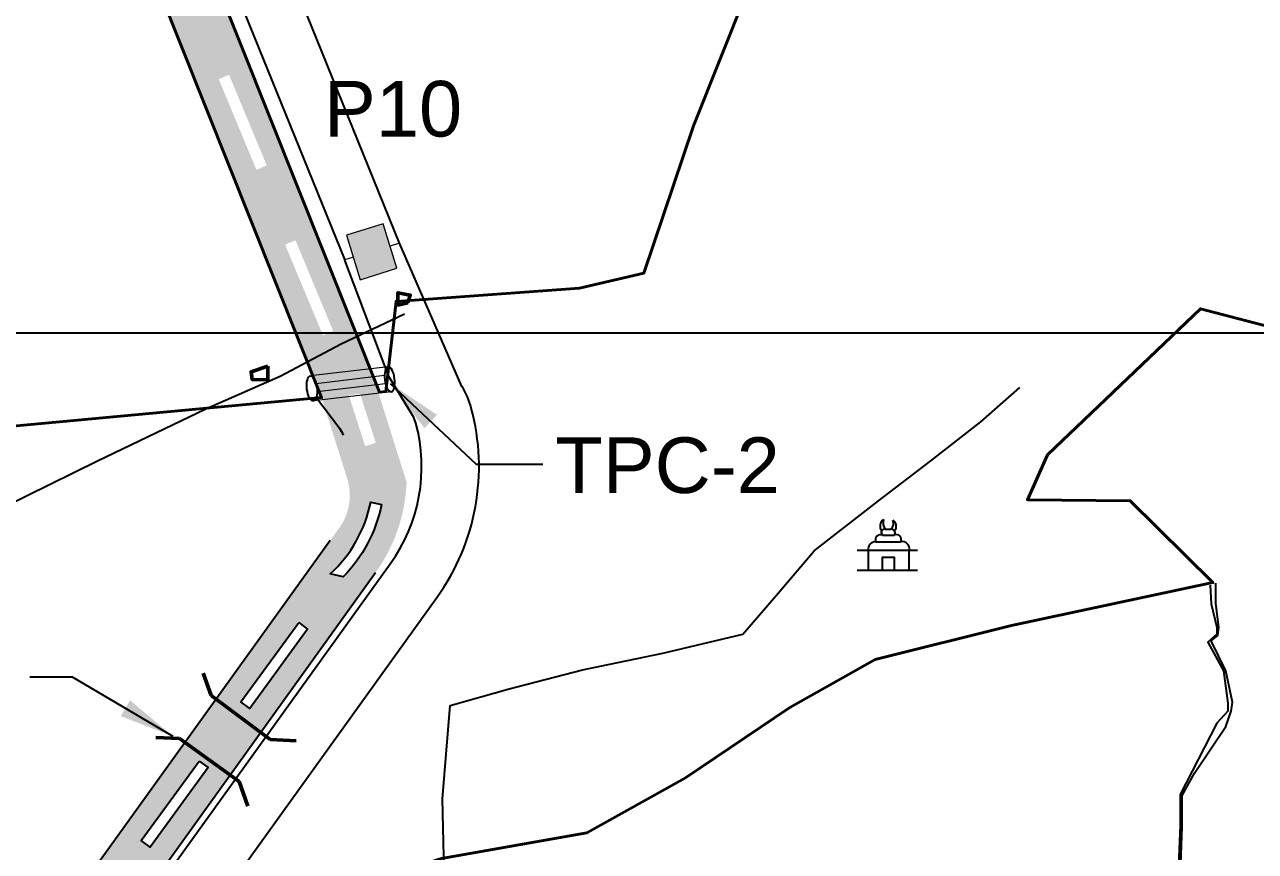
# Model space of a CAD drawing. Header units: metres. Extents: x 201400 to 215600, y 173235 to 1738400.
# Drawn here: x 205655 to 206762, y 1734034 to 1734777 of the extents above; entities that cross this region are included whole.
import ezdxf

# ---------------------------------------------------------------- set-up
doc = ezdxf.new("R2010")
doc.units = ezdxf.units.M
doc.header["$PDMODE"] = 1
doc.header["$PDSIZE"] = -10
for name, color, linetype in [('11 KV POWER LINE', 1, 'Continuous'), ('A-BLDG-FPRT', 7, 'Continuous'), ('GRID LINES', 250, 'Continuous'), ('hid', 7, 'Continuous'), ('name power lines', 1, 'Continuous'), ('Names', 1, 'Continuous'), ('SINGLE CELL CULVERT', 7, 'Continuous'), ('TEMPLE', 1, 'Continuous'), ('TRIPLE PIPE CULVERT', 7, 'Continuous')]:
    doc.layers.add(name, color=color, linetype=linetype)
doc.layers.add('250Acres', color=7, linetype='Continuous', lineweight=25)
doc.layers.add('STREAM', color=7, linetype='Continuous', lineweight=0, true_color=0x3dcfff)
doc.layers.add('WELL', color=7, linetype='Continuous', true_color=0x3dcfff)
doc.styles.get("Standard").update_dxf_attribs({"font": 'arial.ttf', "height": 50})
doc.linetypes.add('ZIGZAG', pattern='A,0.0001,-0.2,[131,ltypeshp.shx,S=0.2,R=0,X=-0.2,Y=0],-0.4,[131,ltypeshp.shx,S=0.2,R=180,X=0.2,Y=0],-0.2', length=0.8001)
doc.dimstyles.get("Standard").update_dxf_attribs({"dimtxt": 50, "dimasz": 0.18, "dimexe": 0.18, "dimexo": 0.0625, "dimgap": 0.09, "dimtad": 0, "dimtih": 1, "dimtoh": 1, "dimdec": 4, "dimzin": 0, "dimdsep": 46, "dimtxsty": 'Standard', "dimcen": 0.09, "dimadec": 0, "dimazin": 0, "dimtfac": 1, "dimtdec": 4, "dimtofl": 0, "dimtmove": 0, "dimatfit": 3, "dimfxl": 1, "dimtolj": 1, "dimtzin": 0, "dimarcsym": 0})

# ---------------------------------------------------------------- blocks, each defined once
blk = doc.blocks.new('TRIPLE PIPE CULVERT')
blk.add_ellipse((-35.2, -6.2), major_axis=(0, 11.3), ratio=0.395738)
at = {"extrusion": (0, 0, -1)}
blk.add_ellipse((35.2, -6.2), major_axis=(0, 11.3), ratio=0.395738, dxfattribs=at)
for p in [(0, -2.4), (0, -9.9)]:
    blk.add_point(p)
at = {"layer": 'name power lines', "color": 0, "linetype": 'Continuous', "lineweight": 9, "ltscale": 190}
for p, q in [((35.2, 5.2), (-35.2, 5.2)), ((31, -2.4), (-31, -2.4)), ((31, -9.9), (-31, -9.9)), ((35.2, -17.5), (-35.2, -17.5))]:
    blk.add_line(p, q, dxfattribs=at)
blk = doc.blocks.new('A$C4C0265E5')
at = {"layer": 'TEMPLE'}
for points in [[(-1.01, 18.49), (1.57, 18.49)], [(-5.2, 12.77), (6, 12.77)], [(-2.22, 15.83), (3.18, 15.83)], [(-13.54, 8.99), (13.54, 8.99)], [(-8.54, 0), (-8.54, 8.99)], [(3.18, 0), (3.18, 5.69), (-2.38, 5.69), (-2.38, 0)], [(9.88, 0), (9.88, 8.99)], [(-13.54, 0), (13.54, 0)]]:
    blk.add_lwpolyline(points, dxfattribs=at)
for centre, radius, start, end in [((0.34, 19.76), 3.64, 124.6908, 216.5002), ((3.12, 21.38), 5.04, 164.1856, 215.059), ((-0.71, 21.1), 3.55, 312.8669, 23.8321), ((0.83, 19.82), 3.21, 317.586, 57.6644), ((-1.19, 16.97), 1.53, 83.0917, 227.9751), ((1.71, 16.75), 1.74, 327.908, 94.5822), ((-5.32, 9.51), 3.26, 87.8436, 189.2012), ((-3.03, 13.64), 2.34, 69.7058, 201.7624), ((4.05, 13.8), 2.21, 332.2896, 113.0629), ((6.68, 9.59), 3.25, 349.376, 102.0043)]:
    blk.add_arc(centre, radius, start, end, dxfattribs=at)
blk = doc.blocks.new('SINGLE CELL CULVERT')
at = {"layer": 'name power lines', "color": 160, "linetype": 'Continuous', "lineweight": 50, "ltscale": 190}
for p, q in [((-44.6, 42.8), (-55.3, 61.3)), ((3.1, 39.5), (16.2, 56.2)), ((-44.6, 42.8), (-48.8, -23.1)), ((3.1, 39.5), (-2, -26.4)), ((-63.2, -41.8), (-48.8, -23.1)), ((9.7, -46.9), (-2, -26.4))]:
    blk.add_line(p, q, dxfattribs=at)
blk = doc.blocks.new('tmt')
at = {"layer": 'Names', "linetype": 'Continuous', "lineweight": 9, "ltscale": 50}
h = blk.add_hatch(color=253, dxfattribs=at)
h.dxf.hatch_style = 1
h.paths.add_polyline_path([(15.1, -17.1), (-22.8, 0.9), (-37.6, -30.2), (0.3, -48.3)])
at = {"layer": 'Names', "color": 253, "linetype": 'Continuous', "lineweight": 9, "ltscale": 50}
for p, q in [((0, 0), (-3.8, -8.1)), ((-18.7, -39.2), (-22.2, -46.6))]:
    blk.add_line(p, q, dxfattribs=at)
blk.add_lwpolyline([(15.1, -17.1), (-22.8, 0.9), (-37.6, -30.2), (0.3, -48.3)], close=True, dxfattribs=at)

msp = doc.modelspace()

# ---------------------------------------------------------------- hatches: boundary and pattern name
h = msp.add_hatch(color=253)
h.dxf.hatch_style = 1
h.paths.add_polyline_path([(205552.5, 1735503.6), (205504.8, 1735488.2), (205922.4, 1734441.8), (205974.3, 1734446.7)])
h.paths.add_polyline_path([(205719.7, 1735029.5), (205753.6, 1734948.1), (205744.4, 1734944.2), (205710.5, 1735025.7)], flags=16)
h.paths.add_polyline_path([(205686.2, 1735092.2), (205652.2, 1735173.7), (205661.5, 1735177.6), (205695.4, 1735096.1)], flags=16)
h.paths.add_polyline_path([(205779.4, 1734880.8), (205813.3, 1734799.3), (205804.1, 1734795.4), (205770.2, 1734876.9)], flags=16)
h.paths.add_polyline_path([(205627.2, 1735241.8), (205593.3, 1735323.3), (205602.5, 1735327.1), (205636.4, 1735245.6)], flags=16)
h.paths.add_polyline_path([(205839.2, 1734732), (205873.1, 1734650.5), (205863.8, 1734646.6), (205829.9, 1734728.1)], flags=16)
h.paths.add_polyline_path([(205565.2, 1735388.3), (205531.3, 1735469.8), (205540.5, 1735473.6), (205574.4, 1735392.2)], flags=16)
h.paths.add_polyline_path([(205898.9, 1734583.2), (205932.8, 1734501.7), (205923.6, 1734497.8), (205889.6, 1734579.3)], flags=16)
h = msp.add_hatch(color=253)
h.dxf.hatch_style = 1
h.paths.add_polyline_path([(205970.7, 1734284.1, 0.146911), (205998.8, 1734365.7), (205973.3, 1734446.6), (205957, 1734445.1), (205971.1, 1734401.1), (205961.5, 1734398.1), (205946.8, 1734444.1), (205922.4, 1734441.8), (205945.4, 1734368.9, -0.236395), (205938.3, 1734324.7), (205900.8, 1734272.4), (205718, 1734018.1, 0.270492), (205708.5, 1733917.8), (205727, 1733877.8), (205751, 1733873.6), (205726.7, 1733926.2, -0.070739), (205720.2, 1733947.7), (205730, 1733949.5, 0.071535), (205735.7, 1733930.4), (205763, 1733871.5), (205774.2, 1733869.5), (205777, 1733888.8), (205771.4, 1733901), (205753.9, 1733938.8, -0.270492), (205758.7, 1733989)])
h.paths.add_polyline_path([(205760.3, 1734043.6), (205812.3, 1734115), (205820.3, 1734109.1), (205768.4, 1734037.7)], flags=16)
h.paths.add_polyline_path([(205849.8, 1734168.2), (205901.8, 1734239.5), (205909.8, 1734233.6), (205857.9, 1734162.3)], flags=16)
h.paths.add_polyline_path([(205930.1, 1734283.3, 0.158493), (205966.6, 1734347.9), (205976.3, 1734345.7, -0.144654), (205941.7, 1734280.6)], flags=16)

# ---------------------------------------------------------------- linework, layer by layer
at = {"color": 7}
msp.add_line((205973.3, 1734446.6), (205980.1, 1734447.2), dxfattribs=at)
at = {"color": 253}
for p, q in [((205918, 1734441.4), (205938.8, 1734413.9)), ((205930.1, 1734313.3), (205718, 1734018.1)), ((205970.7, 1734284.1), (205758.7, 1733989))]:
    msp.add_line(p, q, dxfattribs=at)
at = {"color": 6, "flags": 128}
for points in [[(205551.2, 1735506.7), (205974.3, 1734446.7)], [(205504.8, 1735488.2), (205922.4, 1734441.8)]]:
    msp.add_lwpolyline(points, dxfattribs=at)
at = {"color": 253, "flags": 128}
for points in [[(205992.5, 1734580.7), (205736.7, 1735211.7)], [(205689.8, 1735190.2), (205943.2, 1734565.5)]]:
    msp.add_lwpolyline(points, dxfattribs=at)
for points in [[(206036.4, 1733337.2), (205831.8, 1733930.2), (205826.7, 1733941.2, -0.270492), (205831.5, 1733991.4), (206026, 1734262.1, 0.225616), (206056.9, 1734432.4, 0.06961), (206048.5, 1734451.9), (205992.5, 1734580.7), (205992.5, 1734580.7)], [(205988.6, 1733317.8), (205784.7, 1733909.1), (205767.2, 1733946.8, -0.270492), (205772, 1733997), (205984.1, 1734292.2, 0.225616), (206007.1, 1734418.9, 0.06961), (206004.4, 1734425.3), (205982.9, 1734460.9), (205943.2, 1734565.5)]]:
    msp.add_lwpolyline(points, format="xyb", dxfattribs=at)
at = {"color": 253}
msp.add_arc((205918.8, 1734398.9), 25, 21.2586, 37.0192, dxfattribs=at)
at = {"layer": '11 KV POWER LINE', "linetype": 'ZIGZAG', "ltscale": 25}
for points, elevation in [([(204488, 1733695), (204540, 1733728), (204593, 1733764), (204646, 1733797), (204751, 1733861), (204808, 1733895), (204866, 1733932), (204918, 1733967), (204957, 1733989), (204978, 1734001), (205057, 1734044), (205200, 1734121), (205307, 1734176), (205384, 1734215), (205472, 1734259), (205551, 1734298), (205636, 1734343), (205721, 1734385), (205819, 1734432), (205885, 1734461), (205940, 1734490), (205997, 1734517)], 309.6), ([(204488, 1733695), (204540, 1733728), (204593, 1733764), (204646, 1733797), (204751, 1733861), (204808, 1733895), (204866, 1733932), (204918, 1733967), (204957, 1733989), (204978, 1734001), (205057, 1734044), (205200, 1734121), (205307, 1734176), (205384, 1734215), (205472, 1734259), (205551, 1734298), (205636, 1734343), (205721, 1734385), (205819, 1734432), (205885, 1734461), (205940, 1734490), (205997, 1734517)], 309.6), ([(206210.1, 1733669), (206150, 1733665), (206089, 1733659), (206077, 1733723), (206062, 1733792), (206051, 1733859), (206038, 1733919), (206033, 1733990), (206031, 1734081), (206038, 1734165), (206091, 1734180), (206157, 1734197), (206229, 1734212), (206301, 1734229), (206331, 1734264), (206365, 1734304), (206423, 1734349), (206470, 1734385), (206515, 1734420), (206550, 1734451)], 304.4), ([(206210.1, 1733669), (206150, 1733665), (206089, 1733659), (206077, 1733723), (206062, 1733792), (206051, 1733859), (206038, 1733919), (206033, 1733990), (206031, 1734081), (206038, 1734165), (206091, 1734180), (206157, 1734197), (206229, 1734212), (206301, 1734229), (206331, 1734264), (206365, 1734304), (206423, 1734349), (206470, 1734385), (206515, 1734420), (206550, 1734451)], 304.4)]:
    msp.add_lwpolyline(points, dxfattribs=dict(at, elevation=elevation))
at = {"layer": '250Acres', "color": 5, "lineweight": 40, "flags": 128}
for points in [[(205552.5, 1735503.6), (205974.3, 1734446.7), (205980.1, 1734447.2), (205989.4, 1734528.2), (206154.1, 1734540.2), (206212, 1734553.6), (206256.7, 1734686.1), (206304.6, 1734806.6)], [(204450.2, 1734559.2), (204654.4, 1734453.7), (204711.4, 1734418.7), (205120, 1734335.2), (205126.8, 1734335.3), (205194.8, 1734625.6), (205262.2, 1734606.4), (205357.7, 1734583.4), (205455.5, 1734560.2), (205592.7, 1734526), (205554.4, 1734299.9), (205606.6, 1734289), (205644.8, 1734416.1), (205922.4, 1734441.8), (205504.8, 1735488.2), (205337.6, 1735434.1), (205284.8, 1735417), (204779.9, 1735253.6), (204841.5, 1735063.3), (204627.4, 1734994.1)], [(206817.5, 1733025.4), (206817.5, 1734498), (206802.1, 1734498.2), (206712.4, 1734521.7), (206574.9, 1734390.2), (206556.8, 1734349.9), (206649.1, 1734349), (206723.5, 1734275.5), (206542.5, 1734236.8), (206420.1, 1734206.4), (206343.4, 1734163.2), (206249.5, 1734099.8), (206160.8, 1734050.6), (206030.3, 1734027.3), (205908.5, 1733989.1), (205788.2, 1733962.9), (205776.8, 1733887.1), (206049.5, 1733122.8), (206237.9, 1733190.1), (206302.2, 1733009.8)]]:
    msp.add_lwpolyline(points, dxfattribs=at)
at = {"layer": 'A-BLDG-FPRT', "color": 2}
msp.add_lwpolyline([(205976.3, 1734345.7, -0.144654), (205941.7, 1734280.6), (205930.1, 1734283.3, 0.158493), (205966.6, 1734347.9), (205976.3, 1734345.7, -0.144654)], format="xyb", close=True, dxfattribs=at)
for points in [[(205901.8, 1734239.5), (205909.8, 1734233.6), (205857.9, 1734162.3), (205849.8, 1734168.2), (205901.8, 1734239.5)], [(205812.3, 1734115), (205820.3, 1734109.1), (205768.4, 1734037.7), (205760.3, 1734043.6), (205812.3, 1734115)]]:
    msp.add_lwpolyline(points, close=True, dxfattribs=at)
at = {"layer": 'GRID LINES', "color": 9, "linetype": 'Continuous'}
msp.add_line((201500, 1734500), (215500, 1734500), dxfattribs=at)
at = {"layer": 'hid', "color": 0, "linetype": 'ZIGZAG', "ltscale": 25, "elevation": 309.6}
msp.add_lwpolyline([(204488, 1733695), (204540, 1733728), (204593, 1733764), (204646, 1733797), (204751, 1733861), (204808, 1733895), (204866, 1733932), (204918, 1733967), (204957, 1733989), (204978, 1734001), (205057, 1734044), (205200, 1734121), (205307, 1734176), (205384, 1734215), (205472, 1734259), (205551, 1734298), (205636, 1734343), (205721, 1734385), (205819, 1734432), (205885, 1734461), (205940, 1734490), (205997, 1734517)], dxfattribs=at)
at = {"layer": 'hid', "color": 254, "linetype": 'ZIGZAG', "ltscale": 25, "elevation": 304.4}
msp.add_lwpolyline([(206210.1, 1733669), (206150, 1733665), (206089, 1733659), (206077, 1733723), (206062, 1733792), (206051, 1733859), (206038, 1733919), (206033, 1733990), (206031, 1734081), (206038, 1734165), (206091, 1734180), (206157, 1734197), (206229, 1734212), (206301, 1734229), (206331, 1734264), (206365, 1734304), (206423, 1734349), (206470, 1734385), (206515, 1734420), (206550, 1734451)], dxfattribs=at)
at = {"layer": 'STREAM'}
for points, elevation in [([(206721, 1734273.1), (206722, 1734256.5), (206727, 1734235), (206727, 1734229), (206719, 1734222), (206733, 1734196), (206737, 1734167), (206737, 1734160), (206727, 1734149), (206705, 1734106), (206694, 1734085), (206694, 1734057), (206692, 1734007)], 302), ([(206694, 1734006), (206696, 1734056), (206696, 1734084), (206707, 1734104), (206735, 1734146), (206740, 1734160), (206741, 1734167.9), (206735, 1734196), (206722.1, 1734223), (206728.1, 1734228), (206729, 1734235), (206726.1, 1734257), (206726.1, 1734275)], 314.5)]:
    msp.add_lwpolyline(points, dxfattribs=dict(at, elevation=elevation))
at = {"layer": 'STREAM', "linetype": 'Continuous', "lineweight": 25}
for points, elevation in [([(206721, 1734273.1), (206722, 1734256.5), (206727, 1734235), (206727, 1734229), (206719, 1734222), (206733, 1734196), (206737, 1734167), (206737, 1734160), (206727, 1734149), (206705, 1734106), (206694, 1734085), (206694, 1734057), (206692, 1734007)], 302), ([(206721, 1734273.1), (206722, 1734256.5), (206727, 1734235), (206727, 1734229), (206719, 1734222), (206733, 1734196), (206737, 1734167), (206737, 1734160), (206727, 1734149), (206705, 1734106), (206694, 1734085), (206694, 1734057), (206692, 1734007)], 302), ([(206694, 1734006), (206696, 1734056), (206696, 1734084), (206707, 1734104), (206735, 1734146), (206740, 1734160), (206741, 1734167.9), (206735, 1734196), (206722.1, 1734223), (206728.1, 1734228), (206729, 1734235), (206726.1, 1734257), (206726.1, 1734275)], 314.5), ([(206694, 1734006), (206696, 1734056), (206696, 1734084), (206707, 1734104), (206735, 1734146), (206740, 1734160), (206741, 1734167.9), (206735, 1734196), (206722.1, 1734223), (206728.1, 1734228), (206729, 1734235), (206726.1, 1734257), (206726.1, 1734275)], 314.5)]:
    msp.add_lwpolyline(points, dxfattribs=dict(at, elevation=elevation))
at = {"layer": 'WELL', "linetype": 'Continuous', "elevation": 305.4}
msp.add_lwpolyline([(206000, 1734527), (205991, 1734525), (205991, 1734536), (206002, 1734534), (206000, 1734527)], dxfattribs=at)
at = {"layer": 'WELL', "linetype": 'Continuous', "lineweight": 50, "elevation": 305.4}
msp.add_lwpolyline([(206000, 1734527), (205991, 1734525), (205991, 1734536), (206002, 1734534), (206000, 1734527)], dxfattribs=at)
msp.add_lwpolyline([(206000, 1734527), (205991, 1734525), (205991, 1734536), (206002, 1734534), (206000, 1734527)], dxfattribs=at)
at = {"layer": 'WELL', "linetype": 'Continuous', "elevation": 304.8}
msp.add_lwpolyline([(205874, 1734470), (205859, 1734465), (205860, 1734458), (205874, 1734457.9)], close=True, dxfattribs=at)
at = {"layer": 'WELL', "linetype": 'Continuous', "lineweight": 50, "elevation": 304.8}
msp.add_lwpolyline([(205874, 1734470), (205859, 1734465), (205860, 1734458), (205874, 1734457.9)], close=True, dxfattribs=at)
msp.add_lwpolyline([(205874, 1734470), (205859, 1734465), (205860, 1734458), (205874, 1734457.9)], close=True, dxfattribs=at)

# ---------------------------------------------------------------- block references
at = {"color": 7, "rotation": 312.575348525035}
msp.add_blockref('tmt', (205992.5, 1734580.7), dxfattribs=at)
at = {"layer": 'SINGLE CELL CULVERT', "rotation": 57.5876933816488}
msp.add_blockref('SINGLE CELL CULVERT', (205854.8, 1734150.1), dxfattribs=at)
at = {"layer": 'TEMPLE', "xscale": 2, "yscale": 2, "zscale": 2}
msp.add_blockref('A$C4C0265E5', (206430.9, 1734286.6), dxfattribs=at)
msp.add_blockref('A$C4C0265E5', (206430.9, 1734286.6), dxfattribs=at)
msp.add_blockref('A$C4C0265E5', (206430.9, 1734286.6), dxfattribs=at)
at = {"layer": 'TRIPLE PIPE CULVERT', "rotation": 6.736011214119351}
msp.add_blockref('TRIPLE PIPE CULVERT', (205947.9, 1734460.3), dxfattribs=at)

# ---------------------------------------------------------------- texts
at = {"layer": '250Acres', "linetype": 'Continuous', "lineweight": 40, "ltscale": 50}
msp.add_text('P10', height=50, dxfattribs=at).set_placement((205924.5, 1734676.5))
at = {"layer": 'Names', "color": 7, "linetype": 'Continuous', "ltscale": 50}
msp.add_text('TPC-2', height=50, dxfattribs=at).set_placement((206132.5, 1734356))

# ---------------------------------------------------------------- leaders
at = {"layer": 'name power lines', "color": 7, "linetype": 'Continuous', "ltscale": 190}
for points in [[(205984, 1734454.5), (206061.3, 1734381.9), (206121.1, 1734381.9)], [(205789.1, 1734137.1, -301.3), (205698.5, 1734190.5, -301.3), (205660, 1734190.5, -301.3)]]:
    msp.add_leader(points, dimstyle='Standard', override={"dimtxt": 24, "dimasz": 50}, dxfattribs=at)

doc.saveas('drawing.dxf')
